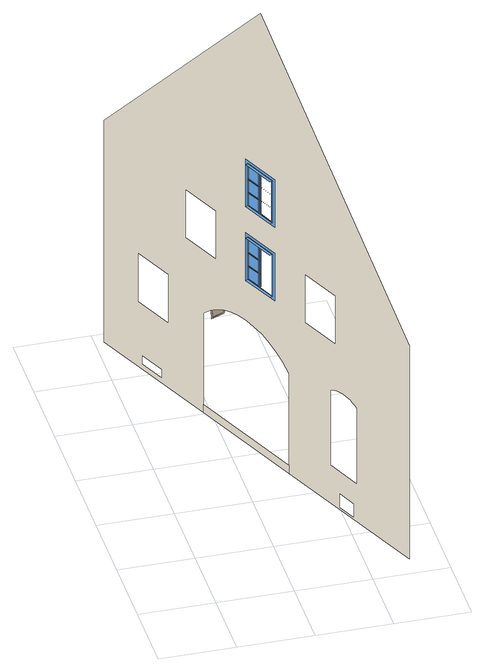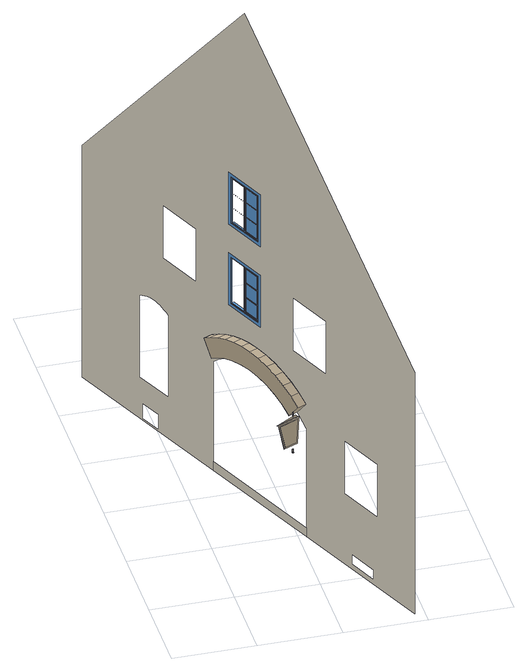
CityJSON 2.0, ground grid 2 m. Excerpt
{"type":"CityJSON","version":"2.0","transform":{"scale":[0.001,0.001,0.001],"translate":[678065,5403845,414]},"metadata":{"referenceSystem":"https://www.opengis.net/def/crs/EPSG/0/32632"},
"CityObjects":{
"building1":{"type":"Building","attributes":{"name":"building","dataAvailable":"Sufficient","opendrive_identifier_modelDate":"13-06-17","opendrive_identifier_modelName":"892_SAVe_Ingolstadt","opendrive_identifier_modelVendor":"3D Mapping Solutions","opendrive_identifier_roadObjectName":"building","opendrive_identifier_sourceFileName":"2019-11-29_SAVe_Ingolstadt_Prio5","opendrive_roadObject_dynamic":"false","opendrive_roadObject_orientation":"none","opendrive_roadObject_type":"BUILDING","opendrive_road_length":"211.9635830812","opendrive_road_rule":"RIGHTHANDTRAFFIC","measuredHeight":13.14},"children":["building1-1","building1-2"],"geometry":[{"type":"MultiSurface","lod":"3","boundaries":[[[0,1,2,3]],[[4,5,6,7]],[[8,9,10,11]],[[12,13,14,15]],[[16,17,18,19]],[[20,21,22,23]],[[24,25,26,27]],[[28,29,30,31]],[[32,10,9,33]],[[34,18,17,35]],[[36,14,13,37]],[[38,22,21,39]],[[40,30,29,41]],[[42,26,25,43]],[[44,45,46,47]],[[48,2,1,49]],[[50,6,5,51]],[[52,53,13,12]],[[54,55,17,16]],[[56,57,9,8]],[[58,59,25,24]],[[60,61,29,28]],[[62,63,21,20]],[[15,14,64,65]],[[19,18,66,67]],[[11,10,68,69]],[[27,26,70,71]],[[31,30,72,73]],[[23,22,74,75]],[[76,77,78,79,80,81,82,83,84,85,86,87,88,89,45,44,90,91,92,93,94,47,46,95],[96,97,98,99],[100,101,102,103],[104,105,106,107,108,109,110,111,112,113,114,115,116,117,118],[119,120,121,122],[123,124,125,126],[127,128,129,130],[131,132,133,134],[135,136,137,138]],[[68,57,9,10]],[[66,55,17,18]],[[53,13,14,64]],[[74,63,21,22]],[[72,61,29,30]],[[59,25,26,70]],[[3,2,139,140]],[[141,142,1,0]],[[7,6,143,144]],[[145,146,5,4]],[[33,9,57,147]],[[37,13,53,148]],[[35,17,55,149]],[[39,21,63,150]],[[43,25,59,151]],[[41,29,61,152]],[[153,64,14,36]],[[154,68,10,32]],[[155,66,18,34]],[[156,70,26,42]],[[157,74,22,38]],[[158,72,30,40]],[[159,160,161,162],[37,148,153,36],[147,154,32,33],[149,155,34,35]],[[163,164,165,166],[43,151,156,42],[150,157,38,39],[152,158,40,41]],[[65,64,53,52]],[[67,66,55,54]],[[69,68,57,56]],[[71,70,59,58]],[[73,72,61,60]],[[75,74,63,62]],[[167,168,169,170]],[[171,172,173,174]],[[175,176,177,178]],[[179,180,181,182]],[[183,184,185,186]],[[187,188,189,190]],[[147,57,68,154]],[[149,55,66,155]],[[148,53,64,153]],[[150,63,74,157]],[[152,61,72,158]],[[151,59,70,156]],[[191,169,168,192]],[[193,177,176,194]],[[195,173,172,196]],[[197,181,180,198]],[[199,189,188,200]],[[201,185,184,202]],[[139,142,1,2],[203,204,205,206],[161,160,159,162]],[[143,146,5,6],[207,208,209,210],[165,164,163,166]],[[211,139,2,48]],[[49,1,142,212]],[[213,143,6,50]],[[51,5,146,214]],[[128,127,130,129],[211,48,49,212]],[[132,131,134,133],[213,50,51,214]],[[209,208,207,210],[202,215,216,201],[217,218,197,198],[219,220,199,200]]],"semantics":{"surfaces":[{"type":"Window","@cityeditor:layer":"Unclassified.LoD3"},{"type":"WallSurface"}],"values":[0,0,0,0,0,0,0,0,0,0,0,0,0,0,1,0,0,0,0,0,0,0,0,0,0,0,0,0,0,1,0,0,0,0,0,0,0,0,0,0,0,0,0,0,0,0,0,0,0,0,0,0,0,0,0,0,0,0,0,0,0,0,0,0,0,0,0,0,0,0,0,0,0,0,0,0,0,0,0,0,0,0,0,0,0,0,0]}}]},
"building1-1":{"type":"BuildingInstallation","attributes":{"@cityeditor:layer":"Unclassified.LoD3","relationToConstruction":"outside"},"parents":["building1"],"geometry":[{"type":"MultiSurface","lod":"3","boundaries":[[[221,222,223,224,225,226,227,228,229,230,231,232,233,234,235,236,237,238,239,240,241,242,243,244]],[[245,246,247,248,249,250,251,252,253,254,255,256,257,258,259,260,261,262,263,264,265,266,267,268]],[[229,228,263,262]],[[241,240,251,250]],[[234,233,258,257]],[[224,223,268,267]],[[235,234,257,256]],[[242,241,250,249]],[[222,221,246,245]],[[232,231,260,259]],[[231,230,261,260]],[[228,227,264,263]],[[225,224,267,266]],[[240,239,252,251]],[[244,243,248,247]],[[236,235,256,255]],[[233,232,259,258]],[[230,229,262,261]],[[237,236,255,254]],[[221,244,247,246]],[[243,242,249,248]],[[227,226,265,264]],[[226,225,266,265]],[[239,238,253,252]],[[238,237,254,253]],[[223,222,245,268]]]}]},
"building1-2":{"type":"BuildingInstallation","attributes":{"@cityeditor:layer":"Unclassified.LoD3","relationToConstruction":"outside"},"parents":["building1"],"geometry":[{"type":"MultiSurface","lod":"3","boundaries":[[[269,270,271,272,273]],[[274,275,276,277]],[[278,279,280,281]],[[282,278,281,283]],[[284,285,286,287]],[[288,289,290,291]],[[285,292,293,286]],[[294,288,291,295]],[[296,297,298,299]],[[300,301,302,303,304]],[[292,305,306,293]],[[307,294,295,308]],[[305,309,310,306]],[[309,307,308,310]],[[311,312,313,314]],[[312,315,316,313]],[[298,317,318,299]],[[315,319,320,316]],[[321,270,269,322],[323,297,296,324]],[[325,326,327,328]],[[329,325,328,330]],[[326,331,332,327]],[[331,333,334,332]],[[335,336,337,338]],[[339,335,338,340]],[[333,341,342,334]],[[323,324,318,317]],[[341,343,344,342]],[[345,339,340,346]],[[343,347,348,344]],[[349,350,351,352]],[[353,354,355]],[[356,353,355,357]],[[358,356,357,359]],[[353,360,361,354]],[[362,363,364]],[[365,362,364,366]],[[360,365,366,361]],[[362,367,368,363]],[[369,370,345,346,371,372]],[[367,373,374,368]],[[347,375,376,348]],[[373,377,374]],[[377,378,379,374]],[[378,380,381,379]],[[380,382,383,381]],[[382,384,385,383]],[[386,387,388,389]],[[384,390,391,385]],[[390,314,392,391]],[[314,313,393,392]],[[394,349,352,395]],[[313,316,396,393]],[[375,397,398,376]],[[399,394,395,400]],[[401,369,372,289]],[[387,402,284,388]],[[397,403,282,398]],[[404,405,301,300]],[[406,399,400,279]],[[403,407,278,282]],[[407,406,279,278]],[[408,401,289,288]],[[402,409,285,284]],[[409,410,292,285]],[[411,408,288,294]],[[412,411,294,307]],[[410,413,305,292]],[[413,414,309,305]],[[414,412,307,309]],[[392,393,415,416]],[[391,392,416,417]],[[385,391,417,418]],[[381,383,419,420]],[[383,385,418,419]],[[368,374,421,422]],[[379,381,420,423]],[[374,424,421]],[[363,368,422,425]],[[374,379,423,424]],[[364,363,425,426]],[[366,364,426,427]],[[355,354,428]],[[359,429,430,431]],[[354,361,432,428]],[[361,366,427,432]],[[357,355,428,433]],[[359,357,433,431]],[[434,435,405,404]],[[427,426,436,437]],[[432,427,437,438]],[[431,430,439,440]],[[428,432,438,441]],[[428,441,442]],[[433,428,442,443]],[[431,433,443,440]],[[444,445,435,434]],[[446,274,277,272,271]],[[297,323,317,298]],[[447,448,449,450]]]}]}
},
"vertices":[
[2448,6427,5580],[2512,6455,5580],[2512,6455,6839],[2448,6427,6839],[2448,6427,7780],[2512,6455,7780],[2512,6455,9039],[2448,6427,9039],[2505,6399,6019],[2523,6407,6019],[2523,6407,6400],[2505,6399,6400],[2505,6399,6416],[2523,6407,6416],[2523,6407,6797],[2505,6399,6797],[2505,6399,5622],[2523,6407,5622],[2523,6407,6002],[2505,6399,6002],[2505,6399,8219],[2523,6407,8219],[2523,6407,8600],[2505,6399,8600],[2505,6399,8616],[2523,6407,8616],[2523,6407,8997],[2505,6399,8997],[2505,6399,7822],[2523,6407,7822],[2523,6407,8202],[2505,6399,8202],[2532,6411,6400],[2532,6411,6019],[2532,6411,6002],[2532,6411,5622],[2532,6411,6797],[2532,6411,6416],[2532,6411,8600],[2532,6411,8219],[2532,6411,8202],[2532,6411,7822],[2532,6411,8997],[2532,6411,8616],[1814,8068,644],[1814,8068,885],[3174,4977,885],[3174,4977,644],[2522,6459,6839],[2522,6459,5580],[2522,6459,9039],[2522,6459,7780],[2667,6030,6416],[2685,6038,6416],[2667,6030,5622],[2685,6038,5622],[2667,6030,6019],[2685,6038,6019],[2667,6030,8616],[2685,6038,8616],[2667,6030,7822],[2685,6038,7822],[2667,6030,8219],[2685,6038,8219],[2685,6038,6797],[2667,6030,6797],[2685,6038,6002],[2667,6030,6002],[2685,6038,6400],[2667,6030,6400],[2685,6038,8997],[2667,6030,8997],[2685,6038,8202],[2667,6030,8202],[2685,6038,8600],[2667,6030,8600],[3078,5195,3828],[3050,5257,3872],[2973,5434,3995],[2860,5691,4128],[2741,5960,4225],[2618,6239,4283],[2494,6523,4302],[2370,6805,4283],[2247,7083,4224],[2129,7352,4127],[2016,7607,3994],[1912,7846,3827],[1816,8062,3629],[1814,8068,3629],[229,11669,644],[229,11669,7256],[2720,6008,13781],[5091,621,7007],[5091,621,644],[3174,4977,3629],[1140,9598,789],[1140,9598,1037],[840,10281,1037],[840,10281,789],[4201,2643,704],[4201,2643,1104],[3982,3141,1104],[3982,3141,704],[4248,2535,1780],[4248,2535,4012],[4215,2612,4057],[4179,2692,4095],[4143,2775,4123],[4105,2860,4143],[4067,2947,4153],[4029,3034,4154],[3996,3110,4147],[3963,3185,4134],[3930,3259,4113],[3899,3330,4086],[3868,3400,4052],[3839,3466,4012],[3839,3466,1780],[1248,9353,2586],[1248,9353,4013],[779,10420,4013],[779,10420,2586],[3903,3321,5496],[3903,3321,6923],[3433,4388,6923],[3433,4388,5496],[2482,6548,5496],[2952,5481,5496],[2952,5481,6923],[2482,6548,6923],[2482,6548,7696],[2952,5481,7696],[2952,5481,9123],[2482,6548,9123],[2001,7641,5496],[2001,7641,6923],[1532,8708,6923],[1532,8708,5496],[2904,5566,6839],[2840,5538,6839],[2840,5538,5580],[2904,5566,5580],[2904,5566,9039],[2840,5538,9039],[2840,5538,7780],[2904,5566,7780],[2694,6042,6019],[2694,6042,6416],[2694,6042,5622],[2694,6042,8219],[2694,6042,8616],[2694,6042,7822],[2694,6042,6797],[2694,6042,6400],[2694,6042,6002],[2694,6042,8997],[2694,6042,8600],[2694,6042,8202],[2702,6024,5605],[2524,6429,5605],[2524,6429,6814],[2702,6024,6814],[2702,6024,7805],[2524,6429,7805],[2524,6429,9014],[2702,6024,9014],[2694,5968,6019],[2713,5976,6019],[2713,5976,6400],[2694,5968,6400],[2694,5968,6416],[2713,5976,6416],[2713,5976,6797],[2694,5968,6797],[2694,5968,5622],[2713,5976,5622],[2713,5976,6002],[2694,5968,6002],[2694,5968,8219],[2713,5976,8219],[2713,5976,8600],[2694,5968,8600],[2694,5968,8616],[2713,5976,8616],[2713,5976,8997],[2694,5968,8997],[2694,5968,7822],[2713,5976,7822],[2713,5976,8202],[2694,5968,8202],[2722,5980,6400],[2722,5980,6019],[2722,5980,6002],[2722,5980,5622],[2722,5980,6797],[2722,5980,6416],[2722,5980,8600],[2722,5980,8219],[2722,5980,8202],[2722,5980,7822],[2722,5980,8997],[2722,5980,8616],[2714,5997,6814],[2714,5997,5605],[2892,5593,5605],[2892,5593,6814],[2714,5997,9014],[2714,5997,7805],[2892,5593,7805],[2892,5593,9014],[2913,5570,6839],[2913,5570,5580],[2913,5570,9039],[2913,5570,7780],[2884,5611,8616],[2884,5611,8997],[2884,5611,8219],[2884,5611,8600],[2884,5611,7822],[2884,5611,8202],
[2539,6485,4389],[2664,6202,4370],[2786,5923,4312],[2905,5653,4215],[3018,5397,4082],[3096,5220,3958],[3204,4973,4379],[3104,5201,4532],[2998,5442,4659],[2887,5694,4759],[2773,5953,4831],[2657,6218,4875],[2539,6485,4889],[2412,6774,4872],[2286,7059,4822],[2164,7338,4737],[2045,7606,4621],[1933,7862,4474],[1827,8102,4298],[1957,7808,3914],[2062,7570,4081],[2174,7314,4214],[2292,7045,4311],[2415,6768,4369],[2877,6296,4370],[2753,6579,4389],[2628,6862,4369],[2506,7139,4311],[2388,7408,4214],[2275,7664,4081],[2170,7902,3914],[2041,8196,4298],[2147,7956,4474],[2259,7700,4621],[2377,7432,4737],[2500,7153,4822],[2626,6868,4872],[2753,6579,4889],[2870,6312,4875],[2987,6047,4831],[3101,5788,4759],[3211,5536,4659],[3318,5295,4532],[3418,5067,4379],[3309,5314,3958],[3232,5491,4082],[3119,5747,4215],[3000,6017,4312],
[1992,8073,3956],[2530,8310,3956],[2541,8285,3956],[1986,8041,3956],[1975,8066,3956],[2482,8315,4013],[2202,8401,4251],[2146,8377,4251],[2019,8112,4013],[2204,8373,4320],[2204,8373,4327],[2188,8364,4327],[2189,8364,4320],[2204,8374,4314],[2188,8365,4314],[2204,8373,4212],[2206,8370,4219],[2190,8361,4219],[2189,8364,4212],[2206,8370,4266],[2204,8373,4273],[2189,8364,4273],[2190,8361,4266],[2208,8368,4227],[2191,8359,4227],[2208,8368,4259],[2191,8359,4259],[2082,8196,3360],[2379,8326,3360],[2375,8336,3362],[2078,8205,3362],[2205,8371,3245],[2205,8371,3320],[2192,8370,3320],[2192,8370,3267],[2192,8370,3245],[2209,8367,4235],[2192,8357,4235],[2209,8367,4251],[2192,8357,4251],[2210,8367,4243],[2192,8357,4243],[2191,8382,3226],[2192,8384,3223],[2201,8384,3223],[2201,8382,3226],[2192,8386,3219],[2201,8386,3219],[2482,8306,3919],[2028,8106,3919],[2193,8389,3217],[2201,8389,3217],[2408,8344,3320],[2049,8187,3320],[2486,8296,3917],[2032,8096,3917],[2205,8392,4292],[2205,8392,4293],[2195,8383,4293],[2195,8383,4292],[2205,8392,4290],[2195,8383,4290],[2206,8392,4294],[2196,8383,4294],[2206,8391,4296],[2196,8382,4296],[2206,8391,4288],[2206,8392,4289],[2196,8383,4289],[2196,8382,4288],[2207,8391,4286],[2196,8382,4286],[2207,8391,4297],[2196,8382,4297],[2207,8391,4298],[2197,8381,4298],[2207,8391,4285],[2197,8381,4285],[2208,8390,4299],[2197,8380,4299],[2210,8389,4343],[2206,8392,4346],[2196,8382,4346],[2199,8379,4343],[2200,8374,3245],[2212,8377,3245],[2212,8376,3245],[2200,8373,3245],[2213,8376,3245],[2200,8372,3245],[2213,8375,3245],[2200,8375,3244],[2212,8378,3244],[2200,8377,3243],[2211,8380,3243],[2211,8379,3243],[2200,8376,3244],[2212,8379,3244],[2200,8378,3242],[2211,8380,3242],[2213,8387,4279],[2208,8390,4284],[2197,8380,4284],[2201,8377,4279],[2200,8378,3241],[2211,8381,3241],[2212,8388,4303],[2200,8377,4303],[2200,8379,3241],[2200,8379,3240],[2211,8381,3240],[2200,8379,3239],[2211,8382,3239],[2200,8379,3237],[2211,8382,3237],[2200,8380,3233],[2211,8382,3233],[2208,8390,4201],[2213,8387,4206],[2201,8377,4206],[2197,8380,4201],[2201,8381,3230],[2210,8383,3230],[2210,8384,3226],[2209,8386,3223],[2213,8387,4338],[2201,8376,4338],[2209,8388,3219],[2214,8386,4308],[2202,8375,4308],[2215,8386,4333],[2203,8374,4333],[2217,8385,4273],[2217,8385,4212],[2216,8385,4314],[2218,8376,3245],[2218,8376,3320],[2217,8385,4327],[2217,8385,4320],[2220,8383,4266],[2220,8383,4219],[2223,8381,4227],[2223,8381,4259],[2224,8381,4251],[2224,8381,4235],[2225,8380,4243],[2218,8390,3223],[2219,8388,3226],[2220,8387,3230],[2220,8387,3233],[2220,8386,3237],[2220,8386,3239],[2221,8385,3241],[2221,8385,3242],[2221,8386,3240],[2221,8386,3241],[2222,8385,3243],[2222,8384,3243],[2222,8384,3244],[2223,8382,3245],[2211,8379,3245],[2222,8384,3245],[2224,8380,3245],[2223,8383,3244],[2224,8381,3245],[2230,8382,3245],[2230,8382,3320],[2231,8391,3243],[2231,8391,3244],[2232,8390,3244],[2231,8391,3245],[2234,8388,3245],[2233,8390,3245],[2233,8389,3245],[2234,8389,3245],[2239,8391,3245],[2239,8391,3320],[2557,8293,3956],[2512,8338,3921],[2403,8369,3355],[2395,8365,3357],[2504,8335,3923]
]}
